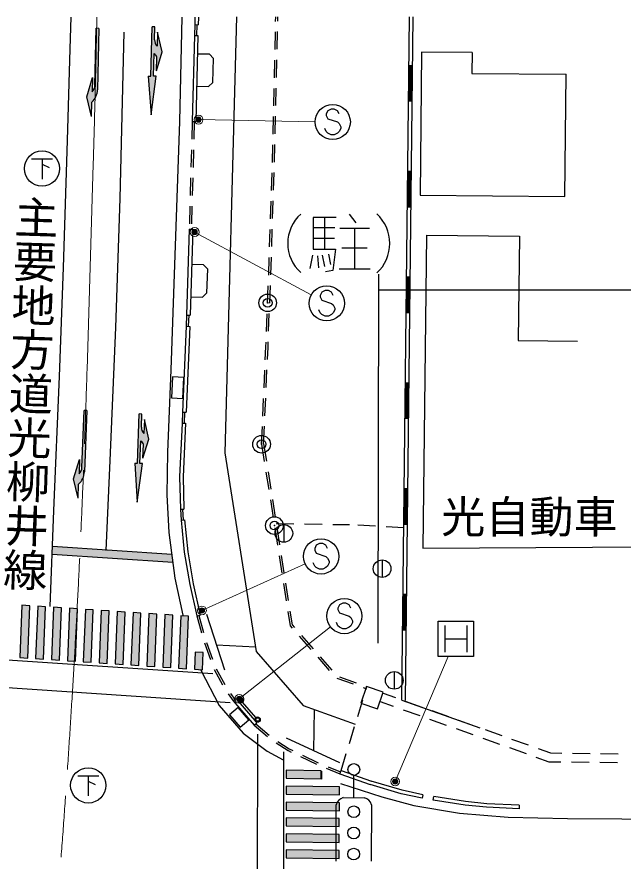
# Model space of a CAD drawing. Units: millimetres at full size, sheet at 1:1000; details may follow other scales. Extents: x 40000 to 680000, y 20000 to 380000.
# Drawn here: x 103786 to 138152, y 285725 to 333612 of the extents above; entities that cross this region are included whole.
import ezdxf
from ezdxf.enums import TextEntityAlignment as Align

# ---------------------------------------------------------------- set-up
doc = ezdxf.new("R2010")
doc.units = ezdxf.units.MM
doc.header["$LTSCALE"] = 1000
doc.header["$PDMODE"] = 32
doc.header["$PDSIZE"] = 500
doc.linetypes.add('CHAIN', pattern=[18.5, 12, -1.5, 3.5, -1.5])
for name, color, linetype, lineweight in [('M-BGD', 7, 'Continuous', 25), ('M-BGD-EXST', 7, 'Continuous', 25), ('M-BMK', 2, 'CHAIN', 13), ('M-STR-HTXT', 7, 'Continuous', 13), ('M-STR-STRC', 7, 'Continuous', 25)]:
    doc.layers.add(name, color=color, linetype=linetype, lineweight=lineweight)
doc.layers.add('M-BMK-HTXT', color=7, linetype='Continuous')
doc.styles.add('@ＭＳ ゴシック', font='')
doc.styles.add('ＭＳ ゴシック', font='')
doc.styles.get('@ＭＳ ゴシック').set_extended_font_data('@MS Gothic')
doc.styles.get('ＭＳ ゴシック').set_extended_font_data('MS Gothic')

msp = doc.modelspace()

# ---------------------------------------------------------------- hatches: boundary and pattern name
at = {"layer": 'M-BGD'}
for points in [[(108023, 327970), (108039, 328769, 0.20151), (108354, 329477), (108427, 332962), (108277, 332965), (108209, 329723, -0.20151), (108052, 329369), (108068, 330169), (107746, 329076)], [(111398, 328053), (111684, 330246), (111534, 330250), (111569, 331537, 0.06022), (111714, 331346), (111692, 330546), (112022, 331637), (111752, 332745), (111730, 331945, -0.20151), (111590, 332306), (111611, 333049), (111461, 333053), (111434, 332068), (111384, 330254), (111234, 330258)], [(107255, 306303), (107286, 307102, 0.20151), (107614, 307804), (107750, 311287), (107600, 311293), (107474, 308053, -0.20151), (107310, 307702), (107341, 308501), (106998, 307414)], [(110603, 306088), (110913, 308278), (110763, 308284), (110813, 309570, 0.06022), (110956, 309377), (110925, 308578), (111267, 309665), (111010, 310776), (110979, 309976, -0.20151), (110843, 310339), (110872, 311081), (110722, 311087), (110684, 310102), (110614, 308289), (110464, 308295)], [(112621, 302688), (112562, 303142), (108821, 303387), (105806, 303583), (105789, 303134)], [(103948, 297274), (104397, 297244), (104515, 300214), (104066, 300244)], [(104848, 297214), (105297, 297184), (105415, 300154), (104966, 300184)], [(105749, 297153), (106198, 297123), (106316, 300094), (105867, 300124)], [(106650, 297093), (107099, 297063), (107217, 300034), (106768, 300064)], [(107550, 297032), (108000, 297002), (108118, 299974), (107669, 300004)], [(108451, 296972), (108900, 296942), (109018, 299914), (108569, 299944)], [(109352, 296911), (109801, 296881), (109919, 299854), (109470, 299885)], [(110253, 296851), (110702, 296821), (110820, 299794), (110371, 299825)], [(111153, 296790), (111603, 296760), (111721, 299735), (111272, 299765)], [(112054, 296730), (112503, 296700), (112621, 299675), (112172, 299705)], [(112955, 296669), (113404, 296639), (113522, 299615), (113073, 299645)], [(113856, 296609), (114305, 296579), (114343, 297555), (113894, 297585)], [(121039, 290400), (121040, 290850), (119057, 290875), (119056, 290425)], [(122072, 289485), (122073, 289935), (119055, 289973), (119053, 289523)], [(122067, 288584), (122068, 289034), (119052, 289072), (119051, 288622)], [(122062, 287683), (122063, 288133), (119050, 288171), (119048, 287721)], [(122057, 286782), (122058, 287232), (119047, 287270), (119046, 286819)], [(122052, 285880), (122054, 286330), (119045, 286368), (119043, 285918)]]:
    msp.add_hatch(color=256, dxfattribs=at).paths.add_polyline_path(points)

# ---------------------------------------------------------------- linework, layer by layer
for p, q in [((113881, 333605), (113868, 333171)), ((114081, 333605), (114068, 333165)), ((118455, 333357), (118461, 333608)), ((118576, 333376), (118581, 333608)), ((125615, 294845), (126041, 333612)), ((125815, 294843), (126241, 333610)), ((113868, 333171), (113849, 332552)), ((113868, 333171), (114068, 333165)), ((113988, 333167), (113969, 332548)), ((113849, 332552), (113721, 327679)), ((113849, 332552), (114049, 332547)), ((114049, 332547), (113921, 327673)), ((118418, 331757), (118441, 332757)), ((118538, 331776), (118562, 332776)), ((129589, 331587), (126730, 331614)), ((118380, 330158), (118404, 331158)), ((118501, 330176), (118524, 331176)), ((126211, 330840), (126011, 330843)), ((126029, 328842), (126051, 330842)), ((126069, 328842), (126091, 330842)), ((126109, 328841), (126131, 330841)), ((126149, 328841), (126171, 330841)), ((118343, 328558), (118366, 329558)), ((118463, 328577), (118486, 329577)), ((125989, 328843), (126189, 328841)), ((113721, 327679), (113694, 326679)), ((113721, 327679), (113921, 327673)), ((113841, 327675), (113814, 326676)), ((118305, 326959), (118328, 327958)), ((118425, 326977), (118449, 327977)), ((118267, 325359), (118291, 326359)), ((118388, 325378), (118411, 326377)), ((113678, 326079), (113651, 325080)), ((113798, 326076), (113771, 325076)), ((118216, 323760), (118249, 324759)), ((118337, 323779), (118369, 324778)), ((126145, 324841), (125945, 324843)), ((125963, 322843), (125985, 324843)), ((126003, 322842), (126025, 324842)), ((126043, 322842), (126065, 324842)), ((126083, 322841), (126105, 324841)), ((113635, 324480), (113607, 323480)), ((113754, 324477), (113727, 323477)), ((113591, 322880), (113564, 321881)), ((113711, 322877), (113684, 321878)), ((118163, 322161), (118196, 323160)), ((118284, 322179), (118317, 323179)), ((125923, 322843), (126123, 322841)), ((122630, 322414), (123007, 321923)), ((121884, 322234), (120573, 322234)), ((120573, 322234), (120573, 320439)), ((121228, 322234), (121228, 320439)), ((113555, 321568), (113404, 316691)), ((113555, 321568), (113755, 321562)), ((113755, 321562), (113604, 316685)), ((118111, 320562), (118144, 321561)), ((118232, 320580), (118264, 321580)), ((120573, 321660), (121802, 321660)), ((122089, 321627), (123769, 321627)), ((122917, 321627), (122917, 319316)), ((120573, 321054), (121794, 321054)), ((127003, 321225), (132272, 321166)), ((132272, 321166), (132205, 315258)), ((120573, 320439), (121843, 320439)), ((121843, 320439), (121704, 319218)), ((122212, 320513), (123646, 320513)), ((118059, 318963), (118091, 319962)), ((118179, 318981), (118212, 319981)), ((120540, 320103), (120384, 319341)), ((120827, 320062), (120876, 319382)), ((121089, 320103), (121220, 319455)), ((121441, 320144), (121556, 319562)), ((121704, 319218), (121286, 319144)), ((122064, 319316), (123818, 319316)), ((124284, 319024), (124250, 298093)), ((126079, 318841), (125879, 318843)), ((125897, 316843), (125919, 318843)), ((125937, 316843), (125959, 318843)), ((125977, 316842), (125999, 318842)), ((126017, 316842), (126039, 318842)), ((117998, 317364), (118038, 318363)), ((118119, 317382), (118159, 318382)), ((124283, 318124), (387271, 318124)), ((113404, 316691), (113382, 316068)), ((113404, 316691), (113604, 316685)), ((113524, 316686), (113502, 316063)), ((117936, 315765), (117975, 316764)), ((118056, 315784), (118096, 316783)), ((125857, 316844), (126057, 316841)), ((113382, 316068), (113176, 311194)), ((113581, 316059), (113376, 311185)), ((113382, 316068), (113581, 316059)), ((117901, 314888), (117912, 315165)), ((118021, 314883), (118033, 315184)), ((132205, 315258), (135565, 315220)), ((117869, 314166), (117901, 314888)), ((117990, 314185), (118021, 314883)), ((117798, 312568), (117842, 313567)), ((117918, 312587), (117963, 313586)), ((126013, 312842), (125813, 312844)), ((125831, 310843), (125853, 312843)), ((125871, 310843), (125893, 312843)), ((125911, 310843), (125933, 312842)), ((125951, 310842), (125973, 312842)), ((117726, 310970), (117771, 311969)), ((117846, 310988), (117891, 311987)), ((113176, 311194), (113151, 310568)), ((113176, 311194), (113376, 311185)), ((113296, 311189), (113271, 310563)), ((125791, 310844), (125991, 310842)), ((113151, 310568), (113351, 310558)), ((117655, 309371), (117700, 310370)), ((117774, 309390), (117819, 310389)), ((117655, 309371), (117811, 308383)), ((117774, 309390), (117929, 308402)), ((117904, 307791), (118059, 306803)), ((118022, 307809), (118178, 306821)), ((125947, 306842), (125747, 306844)), ((125765, 304844), (125787, 306844)), ((125805, 304843), (125827, 306843)), ((125845, 304843), (125867, 306843)), ((125885, 304843), (125907, 306842)), ((118153, 306210), (118308, 305222)), ((118271, 306229), (118427, 305241)), ((113059, 305687), (113258, 305693)), ((113059, 305687), (113094, 305061)), ((113178, 305694), (113214, 305068)), ((113094, 305061), (113293, 305080)), ((118401, 304630), (118557, 303642)), ((118493, 304877), (119493, 304862)), ((118520, 304648), (118676, 303660)), ((118920, 304814), (118920, 303814)), ((120093, 304852), (121093, 304837)), ((121693, 304827), (122637, 304813)), ((124118, 304723), (123120, 304783)), ((125715, 304626), (124717, 304686)), ((125725, 304844), (125925, 304842)), ((118650, 303049), (118806, 302061)), ((118769, 303068), (118924, 302080)), ((124490, 302813), (124490, 301813)), ((118899, 301468), (119055, 300481)), ((119018, 301487), (119173, 300499)), ((125881, 300842), (125681, 300845)), ((125699, 298844), (125721, 300844)), ((125739, 298844), (125761, 300844)), ((125779, 298843), (125801, 300843)), ((125819, 298843), (125841, 300843)), ((119148, 299888), (119276, 299073)), ((119267, 299907), (119389, 299126)), ((113977, 299636), (114173, 299678)), ((113977, 299636), (114251, 298674)), ((114095, 299661), (114368, 298699)), ((115570, 296564), (114547, 299720)), ((127661, 297332), (127661, 299332)), ((127661, 299332), (129661, 299332)), ((129661, 299332), (129661, 297332)), ((119276, 299073), (119391, 298941)), ((119389, 299126), (119527, 298968)), ((125659, 298845), (125859, 298842)), ((128036, 299082), (128036, 297582)), ((129286, 299082), (129286, 297582)), ((119786, 298489), (120444, 297737)), ((119922, 298516), (120580, 297763)), ((114425, 298100), (114752, 297155)), ((114543, 298126), (114870, 297181)), ((115107, 297991), (117309, 297883)), ((128036, 298332), (129286, 298332)), ((120839, 297285), (121497, 296532)), ((120975, 297312), (121633, 296559)), ((129661, 297332), (127661, 297332)), ((114970, 296597), (115444, 295717)), ((115091, 296625), (115566, 295744)), ((125178, 296478), (125178, 295478)), ((121914, 296111), (122855, 295774)), ((122078, 296180), (123019, 295842)), ((123420, 295571), (123570, 295517)), ((123581, 295455), (123607, 295538)), ((123584, 295640), (123611, 295630)), ((115763, 295210), (116041, 294811)), ((115888, 295240), (116132, 294890)), ((124547, 295247), (125241, 294999)), ((116041, 294811), (116191, 294942)), ((116041, 294811), (117239, 293439)), ((116191, 294942), (117389, 293571)), ((123110, 293926), (123404, 294882)), ((124379, 294776), (125113, 294514)), ((125615, 294845), (130031, 293286)), ((125806, 294798), (126748, 294462)), ((120631, 294329), (120595, 291986)), ((125678, 294313), (126620, 293977)), ((127313, 294260), (128255, 293924)), ((117239, 293439), (117389, 293571)), ((127185, 293775), (128127, 293439)), ((128820, 293723), (129762, 293387)), ((117239, 293439), (117996, 292786)), ((117330, 293519), (118087, 292866)), ((122638, 292397), (122933, 293353)), ((128692, 293238), (129634, 292902)), ((130327, 293185), (131269, 292849)), ((122086, 291292), (119072, 292696)), ((130199, 292700), (131141, 292364)), ((131834, 292648), (132776, 292312)), ((118478, 292431), (119159, 291990)), ((118571, 292514), (119218, 292095)), ((131706, 292163), (132648, 291827)), ((119159, 291990), (119329, 291909)), ((119218, 292095), (119425, 291996)), ((119871, 291651), (120774, 291221)), ((119967, 291738), (120870, 291308)), ((122167, 290868), (122461, 291824)), ((133341, 292110), (134036, 291862)), ((134036, 291862), (134676, 291855)), ((135276, 291848), (136276, 291837)), ((136876, 291830), (137875, 291818)), ((133213, 291625), (133947, 291363)), ((133947, 291363), (134628, 291356)), ((135228, 291349), (136228, 291337)), ((136828, 291330), (137828, 291319)), ((121076, 290380), (121077, 290830)), ((121327, 290990), (122100, 290680)), ((121425, 291080), (122140, 290793)), ((122100, 290680), (122167, 290868)), ((122100, 290680), (123817, 290070)), ((122167, 290868), (123884, 290258)), ((126806, 289494), (126766, 289298)), ((127391, 289184), (127422, 289382)), ((132263, 288898), (132254, 288698))]:
    msp.add_line(p, q, dxfattribs=at)
for points in [[(116239, 333607), (115567, 308885), (117264, 298219), (117344, 297623), (120012, 294551), (122953, 293497)], [(113974, 329673), (114640, 329657), (114893, 329893), (114933, 331247), (114697, 331492), (114022, 331505)], [(126730, 331614), (126651, 323499), (134850, 323420), (134918, 330356)], [(129589, 331587), (129577, 330408), (134918, 330356)], [(127003, 321225), (126803, 303476), (142824, 303564), (142827, 308148)], [(113637, 317735), (114303, 317715), (114557, 317950), (114603, 319304), (114369, 319550), (113693, 319566)], [(113151, 310568), (113005, 307517), (113059, 305687)], [(113351, 310558), (113205, 307516), (113258, 305693)], [(113094, 305061), (113271, 303244), (113586, 301421), (113977, 299636)], [(113293, 305080), (113469, 303271), (113783, 301460), (114173, 299678)], [(126806, 289494), (125623, 289740), (123874, 290261)], [(126766, 289298), (125574, 289546), (123817, 290070)], [(132263, 288898), (130429, 288979), (129217, 289100), (127422, 289382)], [(132254, 288698), (130415, 288780), (129191, 288901), (127391, 289184)]]:
    msp.add_lwpolyline(points, dxfattribs=at)
for points in [[(112600, 313190), (112543, 312003), (113195, 311971), (113253, 313159)], [(123613, 295633), (123290, 294692), (124231, 294368), (124555, 295310)], [(115845, 294028), (116439, 293326), (116930, 293742), (116336, 294443)]]:
    msp.add_lwpolyline(points, close=True, dxfattribs=at)
for centre in [(118003, 317392), (117655, 309371), (118385, 304758), (118920, 304314), (124490, 302313), (125178, 295978)]:
    msp.add_circle(centre, 500, dxfattribs=at)
for centre, radius, start, end in [((121366, 320767), 2228, 131.6979, 228.0192), ((122643, 320759), 2282, 312.8638, 47.4164)]:
    msp.add_arc(centre, radius, start, end, dxfattribs=at)
for p in [(118003, 317392), (117655, 309371), (118385, 304758)]:
    msp.add_point(p, dxfattribs=at)
at = {"layer": 'M-BGD-EXST'}
for p, q in [((104609, 325560), (105809, 325560)), ((105209, 325560), (105209, 324410)), ((105209, 325260), (105609, 325060)), ((107231, 290569), (108431, 290569)), ((107831, 290569), (107831, 289419)), ((107831, 290269), (108231, 290069))]:
    msp.add_line(p, q, dxfattribs=at)
for centre in [(105209, 325010), (107831, 290019)]:
    msp.add_circle(centre, 1000, dxfattribs=at)
at = {"layer": 'M-BMK'}
msp.add_line((108113, 325259), (107762, 313594), dxfattribs=at)
for centre, radius, start, end in [((-691525, 349317), 800000, 358.27669, 358.87443), ((-491967, 331637), 600000, 354.34288, 358.27668)]:
    msp.add_arc(centre, radius, start, end, dxfattribs=at)
at = {"layer": 'M-STR-HTXT'}
for p, q in [((114084, 327784), (120690, 327657)), ((113862, 321407), (120475, 317837)), ((114275, 299944), (120123, 302584)), ((116392, 294925), (121558, 299008)), ((125232, 290239), (128237, 297332))]:
    msp.add_line(p, q, dxfattribs=at)
for centre, radius in [((114084, 327784), 150), ((114084, 327784), 120), ((114084, 327784), 90), ((114084, 327784), 60), ((114084, 327784), 30), ((114084, 327784), 20), ((113862, 321407), 150), ((113862, 321407), 120), ((113862, 321407), 90), ((113862, 321407), 60), ((113862, 321407), 30), ((113862, 321407), 20), ((114275, 299944), 150), ((114275, 299944), 120), ((114275, 299944), 90), ((114275, 299944), 60), ((114275, 299944), 30), ((114275, 299944), 20), ((116392, 294925), 150), ((116392, 294925), 120), ((116392, 294925), 90), ((116392, 294925), 60), ((116392, 294925), 30), ((116392, 294925), 20), ((125232, 290239), 150), ((125232, 290239), 120), ((125232, 290239), 90), ((125232, 290239), 60), ((125232, 290239), 30), ((125232, 290239), 20)]:
    msp.add_circle(centre, radius, dxfattribs=at)
for p in [(114084, 327784), (113862, 321407), (114275, 299944), (116392, 294925), (125232, 290239)]:
    msp.add_point(p, dxfattribs=at)
at = {"layer": 'M-STR-STRC'}
for p, q in [((108209, 329723), (108277, 332965)), ((108427, 332962), (108277, 332965)), ((108427, 332962), (108354, 329477)), ((111384, 330254), (111461, 333053)), ((111611, 333049), (111461, 333053)), ((111590, 332306), (111611, 333049)), ((111534, 330250), (111569, 331537)), ((111692, 330546), (111714, 331346)), ((111234, 330258), (111384, 330254)), ((111684, 330246), (111534, 330250)), ((108023, 327970), (108039, 328769)), ((121416, 328286), (121325, 328105)), ((121325, 328105), (121325, 328014)), ((121598, 328377), (121416, 328286)), ((121780, 328377), (121598, 328377)), ((121962, 328286), (121780, 328377)), ((122053, 328105), (121962, 328286)), ((121325, 328014), (121416, 327832)), ((121416, 327832), (121962, 327650)), ((121962, 327650), (122053, 327559)), ((122053, 327559), (122144, 327377)), ((121325, 327105), (121235, 327286)), ((121416, 327014), (121325, 327105)), ((122053, 327105), (121962, 327014)), ((122144, 327286), (122053, 327105)), ((122144, 327377), (122144, 327286)), ((121598, 326923), (121416, 327014)), ((121780, 326923), (121598, 326923)), ((121962, 327014), (121780, 326923)), ((121078, 317998), (120987, 317816)), ((121260, 318089), (121078, 317998)), ((121442, 318089), (121260, 318089)), ((121623, 317998), (121442, 318089)), ((121714, 317816), (121623, 317998)), ((120987, 317816), (120987, 317725)), ((120987, 317725), (121078, 317544)), ((121078, 317544), (121623, 317362)), ((121623, 317362), (121714, 317271)), ((121714, 317271), (121805, 317089)), ((121805, 317089), (121805, 316998)), ((120987, 316816), (120896, 316998)), ((121078, 316725), (120987, 316816)), ((121260, 316635), (121078, 316725)), ((121442, 316635), (121260, 316635)), ((121623, 316725), (121442, 316635)), ((121714, 316816), (121623, 316725)), ((121805, 316998), (121714, 316816)), ((107474, 308053), (107600, 311293)), ((107750, 311287), (107600, 311293)), ((107750, 311287), (107614, 307804)), ((110614, 308289), (110722, 311087)), ((110872, 311081), (110722, 311087)), ((110843, 310339), (110872, 311081)), ((110763, 308284), (110813, 309570)), ((110925, 308578), (110956, 309377)), ((110464, 308295), (110614, 308289)), ((110913, 308278), (110763, 308284)), ((107255, 306303), (107286, 307102)), ((105677, 300164), (105883, 305618)), ((120758, 303644), (120667, 303462)), ((120940, 303735), (120758, 303644)), ((121122, 303735), (120940, 303735)), ((121304, 303644), (121122, 303735)), ((121395, 303462), (121304, 303644)), ((105789, 303134), (112621, 302688)), ((105806, 303583), (112562, 303142)), ((120667, 303462), (120667, 303371)), ((120667, 303371), (120758, 303189)), ((120758, 303189), (121304, 303008)), ((121304, 303008), (121395, 302917)), ((121395, 302917), (121486, 302735)), ((121486, 302735), (121486, 302644)), ((120667, 302462), (120576, 302644)), ((120758, 302371), (120667, 302462)), ((120940, 302280), (120758, 302371)), ((121122, 302280), (120940, 302280)), ((121304, 302371), (121122, 302280)), ((121395, 302462), (121304, 302371)), ((121486, 302644), (121395, 302462)), ((122077, 300261), (121986, 300080)), ((122259, 300352), (122077, 300261)), ((122440, 300352), (122259, 300352)), ((122622, 300261), (122440, 300352)), ((122713, 300080), (122622, 300261)), ((121986, 300080), (121986, 299989)), ((121986, 299989), (122077, 299807)), ((122077, 299807), (122622, 299625)), ((122622, 299625), (122713, 299534)), ((122713, 299534), (122804, 299352)), ((122804, 299352), (122804, 299261)), ((121986, 299080), (121895, 299261)), ((122077, 298989), (121986, 299080)), ((122259, 298898), (122077, 298989)), ((122440, 298898), (122259, 298898)), ((122622, 298989), (122440, 298898)), ((122713, 299080), (122622, 298989)), ((122804, 299261), (122713, 299080)), ((98769, 297442), (114895, 296359)), ((98424, 295899), (115885, 294726)), ((117333, 293867), (116573, 294737)), ((117397, 275866), (117445, 292935)), ((118891, 276552), (118927, 291916)), ((122884, 289323), (122886, 290590)), ((122140, 290133), (124475, 289377)), ((122284, 289324), (123484, 289322)), ((121878, 285725), (121884, 288925)), ((123884, 288922), (123878, 285722))]:
    msp.add_line(p, q, dxfattribs=at)
for points in [[(105883, 305618), (106203, 313216), (106422, 319399), (106654, 326592), (106804, 331806), (106858, 333601)], [(113145, 333605), (113007, 327681), (112520, 313593), (112328, 308918), (112285, 306504), (112404, 304367), (112739, 301774), (113186, 299678)], [(109847, 332751), (109630, 323317), (109378, 315992), (109048, 308453), (108820, 303346)], [(111692, 330546), (112022, 331637), (111752, 332745), (111730, 331945)], [(108023, 327970), (107746, 329076), (108068, 330169), (108052, 329369)], [(111234, 330258), (111398, 328053), (111684, 330246)], [(110925, 308578), (111267, 309665), (111010, 310776), (110979, 309976)], [(107255, 306303), (106998, 307414), (107341, 308501), (107310, 307702)], [(110464, 308295), (110603, 306088), (110913, 308278)], [(114213, 296562), (115255, 294560), (116606, 292976), (117964, 291970), (118886, 291467)], [(124475, 289377), (126286, 288887), (128876, 288445), (131638, 288213), (135008, 288137), (153434, 288028)]]:
    msp.add_lwpolyline(points, dxfattribs=at)
for points in [[(104397, 297244), (104515, 300214), (104066, 300244), (103948, 297274)], [(105297, 297184), (105415, 300154), (104966, 300184), (104848, 297214)], [(106198, 297123), (106316, 300094), (105867, 300124), (105749, 297153)], [(107099, 297063), (107217, 300034), (106768, 300064), (106650, 297093)], [(108000, 297002), (108118, 299974), (107669, 300004), (107550, 297032)], [(108900, 296942), (109018, 299914), (108569, 299944), (108451, 296972)], [(109801, 296881), (109919, 299854), (109470, 299885), (109352, 296911)], [(110702, 296821), (110820, 299794), (110371, 299825), (110253, 296851)], [(111603, 296760), (111721, 299735), (111272, 299765), (111153, 296790)], [(112503, 296700), (112621, 299675), (112172, 299705), (112054, 296730)], [(113404, 296639), (113522, 299615), (113073, 299645), (112955, 296669)], [(114305, 296579), (114343, 297555), (113894, 297585), (113856, 296609)], [(121039, 290400), (121040, 290850), (119057, 290875), (119056, 290425)], [(122073, 289935), (119055, 289973), (119053, 289523), (122072, 289485)], [(122068, 289034), (119052, 289072), (119051, 288622), (122067, 288584)], [(122063, 288133), (119050, 288171), (119048, 287721), (122062, 287683)], [(122058, 287232), (119047, 287270), (119046, 286819), (122057, 286782)], [(122054, 286330), (119045, 286368), (119043, 285918), (122052, 285880)]]:
    msp.add_lwpolyline(points, close=True, dxfattribs=at)
for centre, radius in [((121689, 327650), 1000), ((121351, 317362), 1000), ((121031, 303008), 1000), ((122349, 299625), 1000), ((116475, 294851), 150), ((116475, 294851), 120), ((116475, 294851), 100), ((117431, 293754), 150), ((117431, 293754), 120), ((117431, 293754), 100), ((122887, 290923), 333), ((122883, 288523), 333), ((122881, 287323), 333), ((122879, 286123), 333)]:
    msp.add_circle(centre, radius, dxfattribs=at)
for centre, radius, start, end in [((112433, 332040), 1000, 178.42493, 178.42495), ((112090, 332293), 500, 178.4249, 223.9979), ((112433, 332040), 1000, 210.2133, 223.9979), ((107354, 329498), 1000, 313.2327, 358.8057), ((107709, 329734), 500, 313.2327, 358.8058), ((111343, 310320), 500, 177.785, 223.3581), ((111683, 310063), 1000, 177.78505, 177.78507), ((111683, 310063), 1000, 209.5734, 223.3581), ((106974, 308072), 500, 312.1886, 357.7616), ((106615, 307843), 1000, 312.1886, 357.7616), ((122437, 288770), 575, 105.4385, 164.3755), ((123346, 288786), 554, 14.2206, 75.5935)]:
    msp.add_arc(centre, radius, start, end, dxfattribs=at)

# ---------------------------------------------------------------- texts
at = {"layer": 'M-BMK-HTXT', "style": '@ＭＳ ゴシック'}
msp.add_text('主要地方道光柳井線', height=1833, rotation=268.204, dxfattribs=at).set_placement((104901, 323496), align=Align.MIDDLE_LEFT)
at = {"layer": 'M-BMK-HTXT', "style": 'ＭＳ ゴシック'}
msp.add_text('光自動車', height=1833, rotation=359.96, dxfattribs=at).set_placement((127840, 303791), align=Align.BOTTOM_LEFT)

doc.saveas('drawing.dxf')
